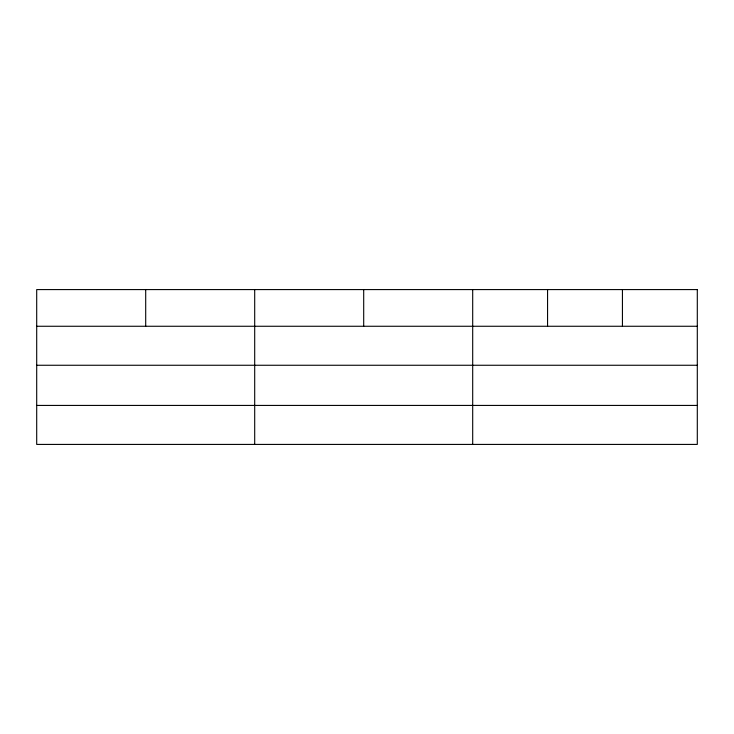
<?xml version="1.0" encoding="UTF-8"?>
<svg xmlns="http://www.w3.org/2000/svg" width="734" height="734" viewBox="0 0 734 734"><rect width="100%" height="100%" fill="white"/><g stroke="black" fill="none" stroke-linecap="round" stroke-linejoin="round"><path stroke-width="1.1" d="M36.7 326.263L697.3 326.263M36.7 365.257L697.3 365.257M36.7 405.425L697.3 405.425M622.432 289.581L622.432 326.263M547.564 289.581L547.564 326.263M472.696 289.581L472.696 444.419M363.697 289.581L363.697 326.263M254.698 289.581L254.698 444.419M145.699 289.581L145.699 326.263M697.3 289.581L36.7 289.581L36.7 444.419L697.3 444.419L697.3 289.581"/></g></svg>
